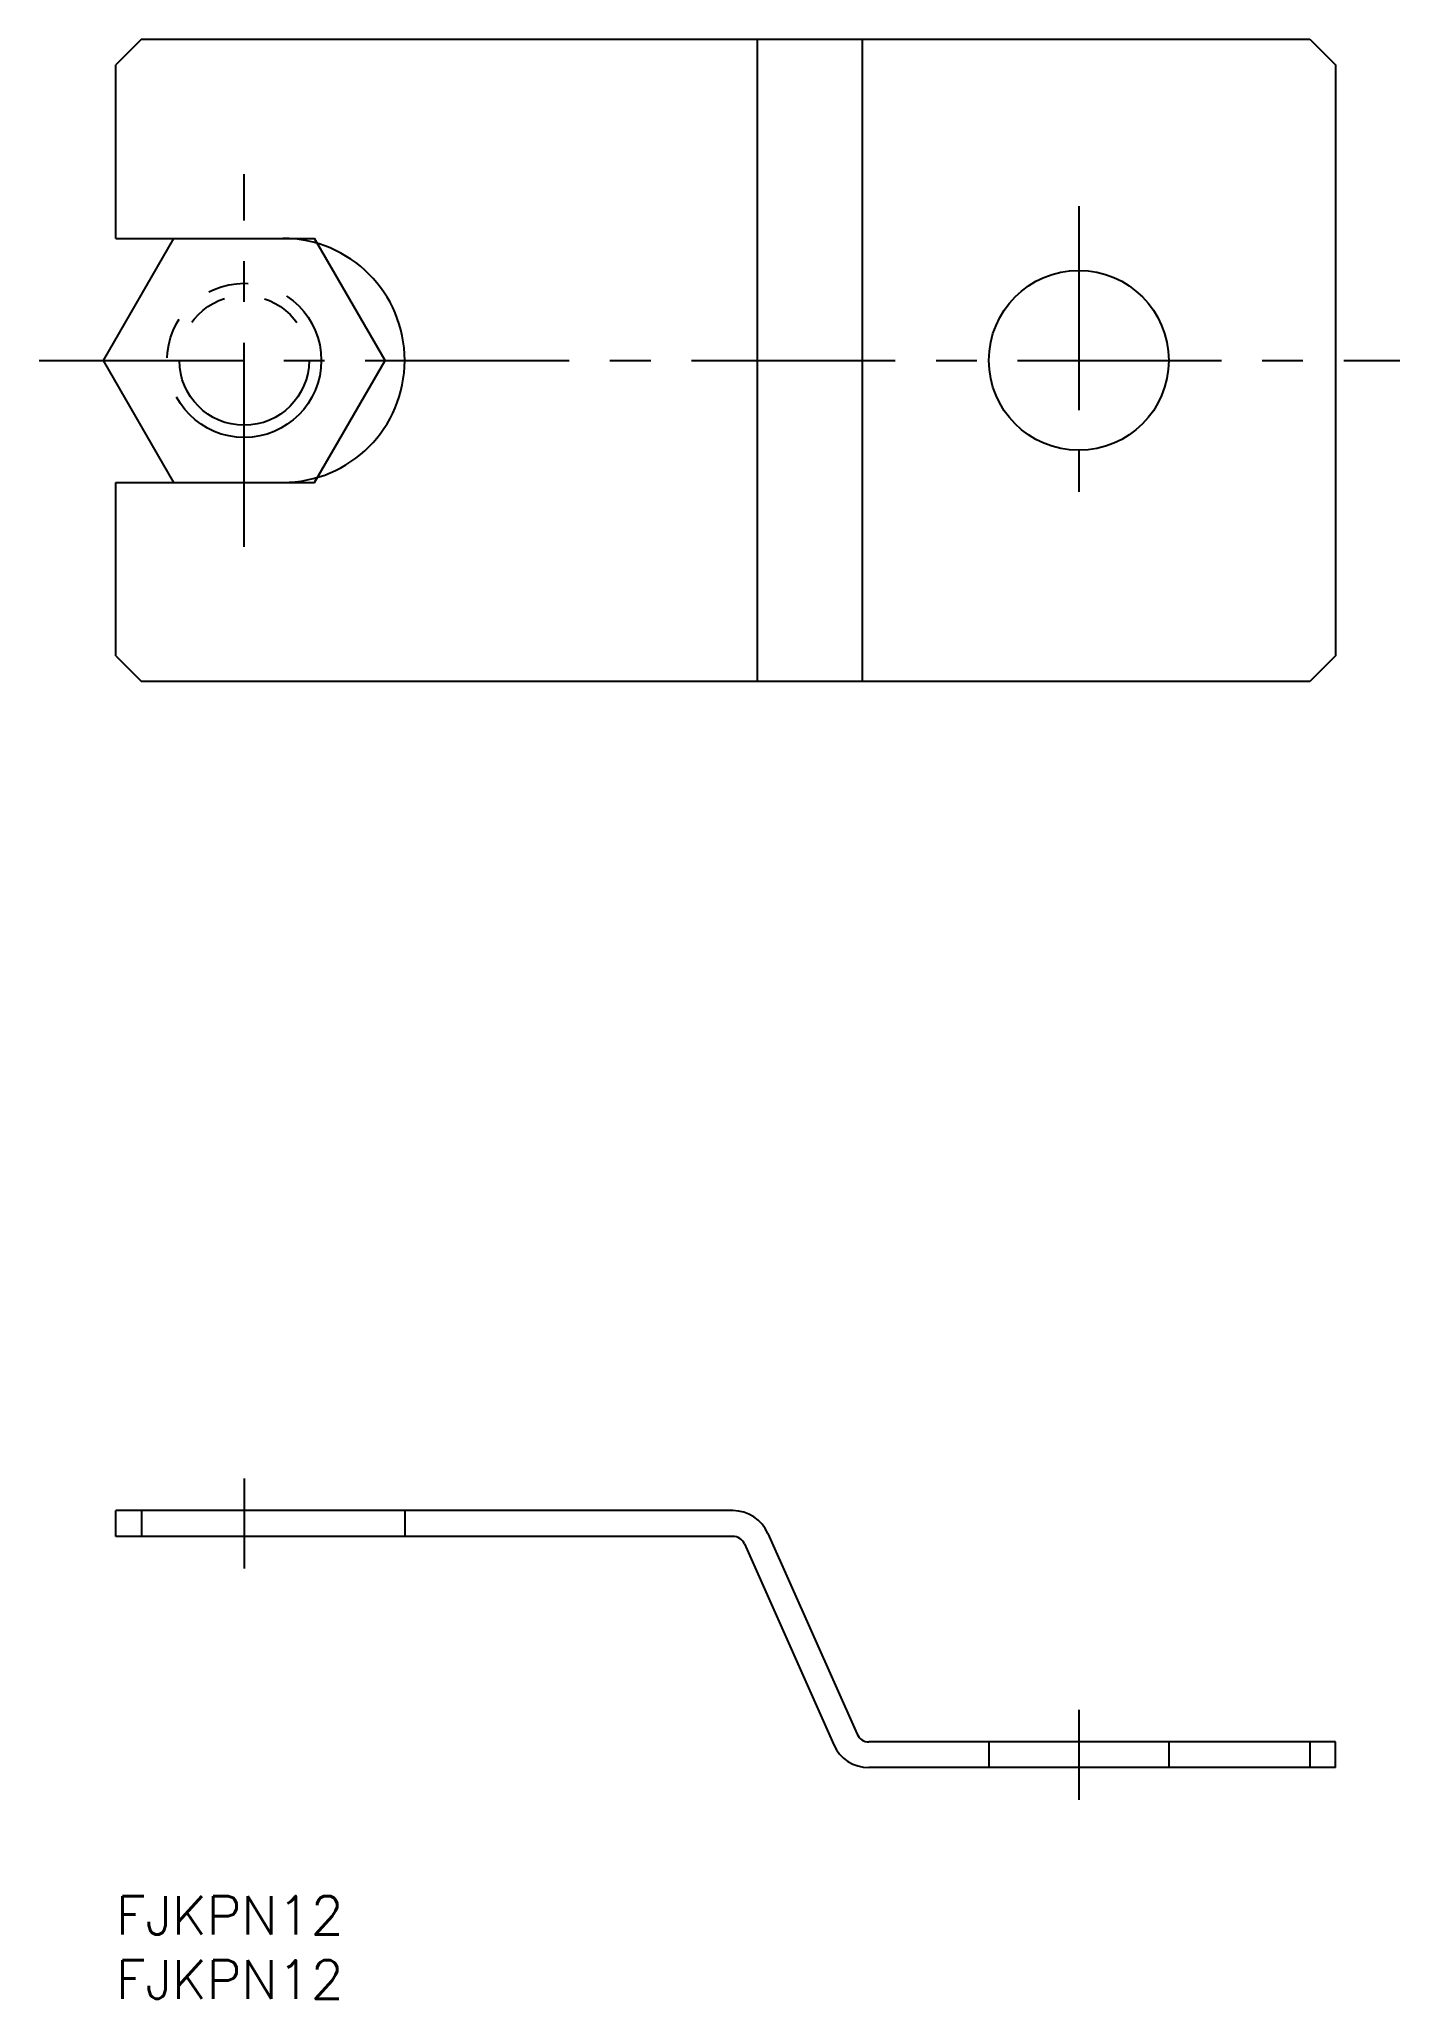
# Model space of a CAD drawing. Extents: x -6 to 100, y -8 to 145.
import ezdxf

# ---------------------------------------------------------------- set-up
doc = ezdxf.new("R2010")
doc.units = 0
doc.header["$LTSCALE"] = 0.5
for name, pattern in [('CENTER', [50.8, 31.75, -6.35, 6.35, -6.35]), ('DASHED', [19.05, 12.7, -6.35]), ('PHANTOM', [63.5, 31.75, -6.35, 6.35, -6.35, 6.35, -6.35])]:
    doc.linetypes.add(name, pattern=pattern)
for name, color, linetype in [('MSM_CENTER', 1, 'CENTER'), ('MSM_CONTINUOUS', 7, 'CONTINUOUS'), ('MSM_DASHED', 4, 'DASHED'), ('MSM_IMAGINARY', 6, 'PHANTOM'), ('MSM_PART_NUMBER', 7, 'CONTINUOUS')]:
    doc.layers.add(name, color=color, linetype=linetype)
doc.styles.get("Standard").update_dxf_attribs({"font": 'txt.shx', "height": 3, "bigfont": 'bigfont.shx'})

# ---------------------------------------------------------------- blocks, each defined once
blk = doc.blocks.new('*U4')
at = {"layer": 'MSM_PART_NUMBER'}
blk.add_text('FJKPN12', height=3, dxfattribs=at).set_placement((0, -3))
blk = doc.blocks.new('*U5')
at = {"layer": 'MSM_PART_NUMBER'}
blk.add_text('FJKPN12', height=3, dxfattribs=at).set_placement((0, -8))

msp = doc.modelspace()

# ---------------------------------------------------------------- linework, layer by layer
at = {"layer": 'MSM_CENTER'}
for p, q in [((10, 105.04), (10, 134.04)), ((75, 131.54), (75, 107.54)), ((-5.97, 119.54), (100, 119.54)), ((10, 32.5), (10, 25.5)), ((75, 14.5), (75, 7.5))]:
    msp.add_line(p, q, dxfattribs=at)
at = {"layer": 'MSM_CONTINUOUS'}
for p, q in [((2, 144.54), (0, 142.54)), ((2, 144.54), (93, 144.54)), ((49.98, 94.54), (49.98, 144.54)), ((58.14, 94.54), (58.14, 144.54)), ((93, 144.54), (95, 142.54)), ((0, 129.04), (0, 142.54)), ((95, 142.54), (95, 96.54)), ((0, 129.04), (13, 129.04)), ((0, 110.04), (13, 110.04)), ((0, 96.54), (0, 110.04)), ((0, 96.54), (2, 94.54)), ((95, 96.54), (93, 94.54)), ((93, 94.54), (2, 94.54)), ((48.05, 30), (0, 30)), ((0, 28), (0, 30)), ((2, 30), (2, 28)), ((48.05, 28), (0, 28)), ((50.79, 28.22), (57.74, 12.59)), ((48.96, 27.41), (55.91, 11.78)), ((95, 12), (58.65, 12)), ((93, 12), (93, 10)), ((95, 10), (95, 12)), ((95, 10), (58.65, 10))]:
    msp.add_line(p, q, dxfattribs=at)
msp.add_circle((75, 119.54), 7, dxfattribs=at)
for centre, radius, start, end in [((13, 119.54), 9.5, 270, 90), ((48.05, 27), 3, 23.9625, 90), ((48.05, 27), 1, 23.9625, 90), ((58.65, 13), 1, 203.9625, 270), ((58.65, 13), 3, 203.9625, 270)]:
    msp.add_arc(centre, radius, start, end, dxfattribs=at)
at = {"layer": 'MSM_DASHED'}
for p, q in [((22.5, 30), (22.5, 28)), ((68, 12), (68, 10)), ((82, 12), (82, 10))]:
    msp.add_line(p, q, dxfattribs=at)
at = {"layer": 'MSM_IMAGINARY'}
for p, q in [((-0.97, 119.54), (4.52, 129.04)), ((13, 129.04), (15.48, 129.04)), ((20.97, 119.54), (15.48, 129.04)), ((4.52, 110.04), (-0.97, 119.54)), ((15.48, 110.04), (20.97, 119.54)), ((13, 110.04), (15.48, 110.04))]:
    msp.add_line(p, q, dxfattribs=at)
for radius in [6, 5.05]:
    msp.add_circle((10, 119.54), radius, dxfattribs=at)

# ---------------------------------------------------------------- block references
at = {"layer": 'MSM_CONTINUOUS'}
for name in ['*U4', '*U5']:
    msp.add_blockref(name, (0, 0), dxfattribs=at)

doc.saveas('drawing.dxf')
